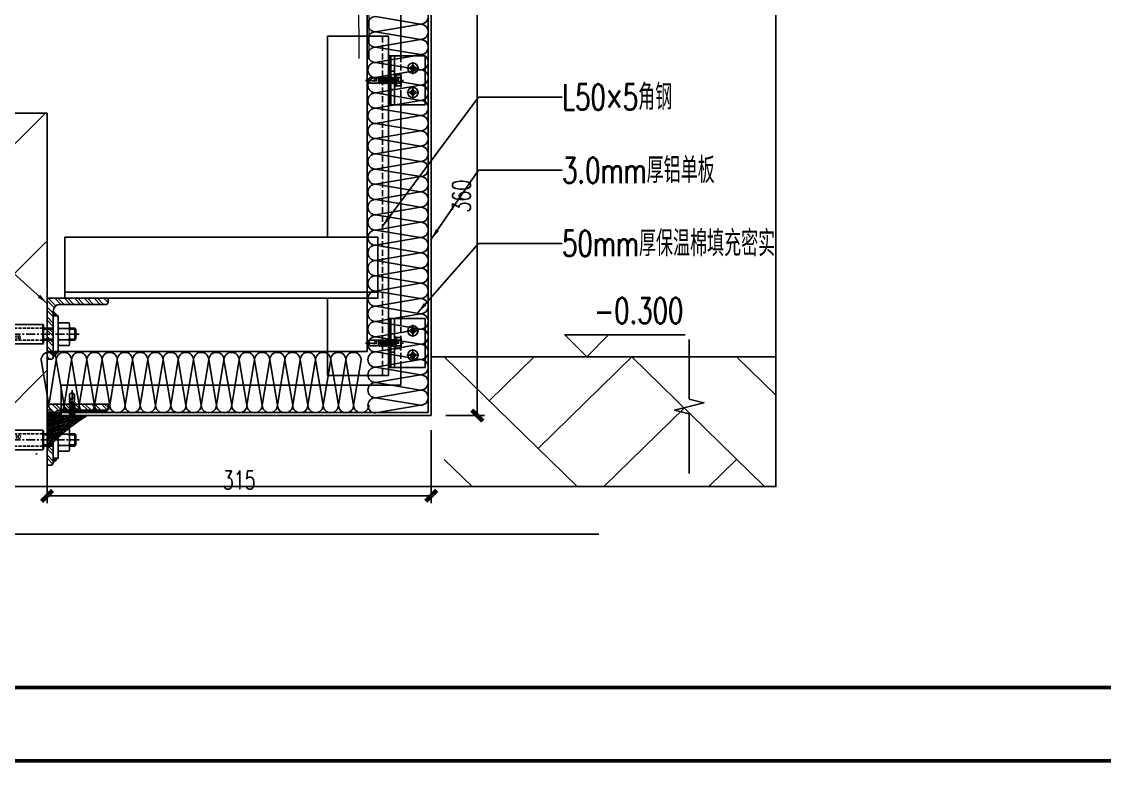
# Model space of a CAD drawing. Extents: x -160106 to 966792, y -663931 to 1550022.
# Drawn here: x -74839 to -73952, y -113224 to -112596 of the extents above; entities that cross this region are included whole.
import ezdxf
from ezdxf.enums import TextEntityAlignment as Align
from ezdxf.xclip import XClip

# ---------------------------------------------------------------- set-up
doc = ezdxf.new("R2010")
doc.units = 0
for name, pattern in [('CENTER', [2, 1.25, -0.25, 0.25, -0.25]), ('DASH', [0.35, 0.25, -0.1]), ('ZN-CENTER', [2, 1.25, -0.25, 0.25, -0.25]), ('ZN-DASH', [0.35, 0.25, -0.1])]:
    doc.linetypes.add(name, pattern=pattern)
for name, color, linetype in [('!ZN1-填充-8', 8, 'Continuous'), ('!ZN1-文字-7', 7, 'Continuous'), ('!ZN3-铝板幕墙-3', 3, 'Continuous'), ('!ZN4-辅助材料-1', 1, 'Continuous'), ('!ZN4-配件-11', 11, 'Continuous'), ('!ZN5-钢材投影-40', 40, 'Continuous'), ('!ZN5-钢材断面-2', 2, 'Continuous'), ('!ZN5-铝材投影-112', 112, 'Continuous'), ('!ZN6-虚线-8', 8, 'ZN-DASH'), ('!ZN7-符号-173', 173, 'Continuous'), ('0-cxFrame', 155, 'Continuous'), ('11紧固件', 11, 'Continuous'), ('20剖面图$0$A-HATCH-2', 251, 'Continuous'), ('20剖面图$0$AS-COLN', 6, 'Continuous'), ('20剖面图$0$AS-WALL', 40, 'Continuous'), ('20剖面图$0$PUB_HATCH', 8, 'Continuous'), ('3符号', 173, 'Continuous'), ('DIM', 173, 'Continuous'), ('Fill', 8, 'Continuous'), ('TEXT', 7, 'Continuous')]:
    doc.layers.add(name, color=color, linetype=linetype)
doc.layers.add('0-cxText', color=131, linetype='Continuous', lineweight=25)
doc.layers.add('0_INSULATION', color=252, linetype='Continuous', lineweight=9, transparency=0.2)
doc.styles.add('cx_tuming', font='simhei.ttf')
doc.styles.add('cx_tuqian1', font='')
doc.styles.add('DHTEXT-1', font='ROMANS.shx', dxfattribs={"width": 0.7, "bigfont": 'CHINESE.shx'})
doc.styles.add('ZNTextStyle', font='ROMANS.shx', dxfattribs={"width": 0.7, "bigfont": 'CHINESE.shx'})
doc.styles.add('黑体', font='simhei.ttf', dxfattribs={"height": 12})
doc.styles.get('cx_tuqian1').set_extended_font_data('SimSun')
doc.dimstyles.new('ZN6', dxfattribs={"dimscale": 6, "dimtxt": 2.5, "dimasz": 1.5, "dimexe": 1, "dimexo": 2, "dimgap": 0.9, "dimtad": 1, "dimdec": 0, "dimdsep": 46, "dimtxsty": 'DHTEXT-1', "dimblk": 'ARCHTICK', "dimcen": 2.5, "dimclrd": 173, "dimclre": 173, "dimclrt": 7, "dimazin": 2, "dimtfac": 1, "dimtdec": 1, "dimtix": 1, "dimtmove": 2, "dimatfit": 3, "dimfxl": 0, "dimtolj": 1, "dimtzin": 0, "dimarcsym": 0})

# ---------------------------------------------------------------- blocks, each defined once
blk = doc.blocks.new('20剖面图$0$$LinePat$素土夯实')
at = {"color": 0}
for p, q in [((0, -210.0000000002183), (210.0000000002183, 0)), ((120.0000000004366, -300), (420.0000000004366, 0)), ((420.0000000004366, 0), (607.5000000004366, -187.5)), ((495.0000000004366, -300), (795.0000000008258, 0)), ((615.0000000006003, 0), (705.0000000005821, -89.99999999998181)), ((314.9999999997817, -105.0000000001091), (502.4999999997817, -292.5000000001091)), ((210.0000000002183, -209.9999999999454), (300, -300)), ((705.0000000010441, -300), (795.0000000008258, -210.0000000002183))]:
    blk.add_line(p, q, dxfattribs=at)
blk = doc.blocks.new('*U1052')
at = {"color": 0, "linetype": 'CENTER', "ltscale": 3}
blk.add_line((-5.424020796972441, 2.968965134506063e-13), (20.8, 2.966515921798418e-13), dxfattribs=at)
at = {"linetype": 'ByBlock', "ltscale": 10}
for p, q in [((0, 1.789999867445902), (12.37876803610058, 1.790001182417058)), ((0.980701996714231, 2.400000000000388), (1.655298003285623, -2.399999999999794)), ((2.580701996714221, 2.400000180351707), (3.255298003285612, -2.399999819648475)), ((4.180701996714211, 2.400000360703027), (4.855298003285602, -2.399999639297155)), ((5.780701996714201, 2.400000541054347), (6.455298003285593, -2.399999458945835)), ((7.38070199671419, 2.400000721405667), (8.055298003285582, -2.399999278594515)), ((8.980701996714181, 2.400000901756987), (9.655298003285573, -2.399999098243195)), ((10.58070199671417, 2.400001082108306), (11.25529800328556, -2.399998917891875)), ((12.37911330780593, -1.789998812574835), (0, -1.790000231097596))]:
    blk.add_line(p, q, dxfattribs=at)
blk.add_lwpolyline([(-3.299999999999955, 0.4000000000003876), (-3.689993742175107, 0.3999999999999488, -0.1474780726293994), (-2.137196594791703, 4.750000000000297), (0, 4.750000000000293), (0, -4.749999999999703), (-2.137196594791703, -4.749999999999703, -0.1474780726293994), (-3.689993742175107, -0.3999999999993538), (-3.299999999999955, -0.3999999999995669)], format="xyb", close=True, dxfattribs=at)
for points in [[(1.303114339079855, -1.789999999999667), (0.6285183325084631, 1.79000000000026), (0.980701996714231, 2.40000000000016), (1.332885660919771, 1.79000000000026), (2.00748166749139, -1.789999999999667), (1.655298003285623, -2.399999999999794)], [(2.903114339079845, -1.789999819648347), (2.228518332508453, 1.79000018035158), (2.580701996714221, 2.40000018035148), (2.932885660919761, 1.79000018035158), (3.60748166749138, -1.789999819648347), (3.255298003285612, -2.399999819648475)], [(4.503114339079834, -1.789999639297027), (3.828518332508443, 1.7900003607029), (4.180701996714211, 2.4000003607028), (4.532885660919751, 1.7900003607029), (5.20748166749137, -1.789999639297027), (4.855298003285602, -2.399999639297155)], [(6.103114339079825, -1.789999458945708), (5.428518332508434, 1.79000054105422), (5.780701996714201, 2.40000054105412), (6.132885660919742, 1.79000054105422), (6.807481667491361, -1.789999458945708), (6.455298003285593, -2.399999458945835)], [(7.703114339079814, -1.789999278594388), (7.028518332508423, 1.79000072140554), (7.38070199671419, 2.40000072140544), (7.732885660919731, 1.79000072140554), (8.40748166749135, -1.789999278594388), (8.055298003285582, -2.399999278594515)], [(9.303114339079805, -1.789999098243068), (8.628518332508413, 1.790000901756859), (8.980701996714181, 2.400000901756759), (9.332885660919722, 1.790000901756859), (10.00748166749134, -1.789999098243068), (9.655298003285573, -2.399999098243195)], [(10.9031143390798, -1.789998917891748), (10.2285183325084, 1.790001082108179), (10.58070199671417, 2.400001082108079), (10.93288566091971, 1.790001082108179), (11.60748166749133, -1.789998917891748), (11.25529800328556, -2.399998917891875)]]:
    blk.add_lwpolyline(points, close=True, dxfattribs=at)
for points in [[(12.37876803610061, -1.789998373019467, -0.414213562373095), (12.51437409670666, -1.925604433625574), (12.51437409670666, -1.993407463929112), (17.43498771318855, -1.993407463929112), (19, -0.2249860862085828), (19, 0.2249893401696905), (17.43498771318764, 1.993410717890958), (12.51437409670666, 1.993410717891413), (12.51437409670666, 1.925607687586625, -0.3961024401722377), (12.37876803610058, 1.790001182417058)], [(14.28923658521796, -1.993407463929112), (14.15465446581345, -1.026745245996176), (13.70006783590713, -1.308347583106263, -0.5304615897786895), (13.01996537693003, -1.003958735079118), (12.82794170274155, 0.08506163728137572, -0.6513157956771675), (13.39763620375697, 0.4671063739168968), (13.84998178346825, 0.1810643161583467), (14.50829240067856, 0.5673457527031811), (19, -0.2249860862085828, -0.2012259957209903), (17.43498771318764, 1.993410717890958)]]:
    blk.add_lwpolyline(points, format="xyb", dxfattribs=at)
at = {"layer": 'Defpoints', "color": 0, "ltscale": 10, "style": 'DHTEXT-1', "width": 0.7}
blk.add_text('4.8', height=1, rotation=90, dxfattribs=at).set_placement((-0.4943080637851551, -1.360906739295844), align=Align.CENTER)
blk = doc.blocks.new('*U3475')
h = blk.add_hatch(color=0)
edge = h.paths.add_edge_path()
edge.add_line((-15.00000000000364, 2.999999999993179), (-15.00000000000364, 1.591615728102624e-12))
edge.add_line((-15.00000000000364, 1.591615728102624e-12), (-18.00000000000387, 2.728484105318785e-12))
edge.add_arc((-14.58609127035152, -0.4139087296600792), 3.438908729653297, 96.91290776061862, 173.0870922391965, ccw=False)
h = blk.add_hatch(color=0)
edge = h.paths.add_edge_path()
edge.add_line((14.99999999999636, 2.999999999993179), (14.99999999999636, 1.591615728102624e-12))
edge.add_line((14.99999999999636, 1.591615728102624e-12), (17.99999999999659, 2.728484105318785e-12))
edge.add_arc((14.58609127034424, -0.4139087296600792), 3.438908729653297, 6.912907760803543, 83.08709223938138)
at = {"linetype": 'ByBlock', "ltscale": 20}
for p, q in [((-4.166666666667254, 18.4999999997375), (-5.000000000003013, 17.66666666640901)), ((-4.166666666667254, 18.4999999997375), (4.166666666664874, 18.4999999997375)), ((4.166666666664874, 18.4999999997375), (4.999999999996994, 17.66666666640901)), ((-9.23760430703146, 4.499999999996248), (-9.23760430703146, 12.99999999999625)), ((-6.92820323027513, 13.49999999999625), (6.928203230277404, 13.49999999999625)), ((-5.000000000003013, 17.66666666640901), (4.999999999996994, 17.66666666640901)), ((-5.000000000003013, 13.49999999992667), (-5.000000000003013, 17.66666666640901)), ((-4.618802153515162, 4.499999999996248), (-4.618802153515162, 12.99999999999625)), ((-4.145833333406472, 13.49999999992667), (-4.145833333406472, 17.66666666640901)), ((4.145833333414203, 13.4999999999194), (4.145833333414203, 17.66666666640901)), ((4.618802153517436, 4.499999999996248), (4.618802153517436, 12.99999999999625)), ((4.999999999996994, 13.4999999999194), (4.999999999996994, 17.66666666640901)), ((9.237604307033735, 4.499999999996248), (9.237604307033735, 12.99999999999625)), ((-6.92820323027513, 3.999999999996248), (6.928203230277404, 3.999999999996248)), ((-5.000000000003013, -7.999999999820957), (-5.000000000003013, 1.820126271923073e-10)), ((-4.145833333406472, -7.999999999820957), (-4.145833333406472, 1.820126271923073e-10)), ((4.145833333414203, -7.999999999820957), (4.145833333414203, 1.820126271923073e-10)), ((4.999999999996994, -7.999999999820957), (4.999999999996994, 1.820126271923073e-10)), ((-7.999999999999375, -8.44444444444514), (-7.55555555555776, -7.999999999999886)), ((-7.55555555555776, -7.999999999999886), (7.555555555555372, -7.999999999999886)), ((8.000000000000625, -8.444444444452415), (7.555555555555372, -7.999999999999886))]:
    blk.add_line(p, q, dxfattribs=at)
at = {"color": 0, "linetype": 'CENTER', "ltscale": 6}
blk.add_line((-5.076897547976395e-12, -106.2153711569533), (2.046363078989089e-12, 22.5315035618338), dxfattribs=at)
at = {"linetype": 'DASH', "ltscale": 10}
for p, q in [((-5.000000000003087, -87.9999999999999), (-5.000000000003013, -7.999999999999886)), ((4.999999999996913, -87.9999999999999), (4.999999999996994, -7.999999999999886))]:
    blk.add_line(p, q, dxfattribs=at)
at = {"ltscale": 10}
for p, q in [((-8.000000000006732, -77.94758677210257), (-0.8888888888934723, -77.94758677210258)), ((-5.963513038755213, -84.4999999999999), (-8.000000000006725, -77.94758677210258)), ((-7.000000000006725, -77.94758677210258), (-7.000000000006725, -75.94758677210258)), ((-0.8888888888934723, -87.9999999999999), (-0.8888888888934723, -75.94758677210258)), ((0.8888888888839013, -87.9999999999999), (0.8888888888839013, -75.94758677210258)), ((0.8888888888839084, -77.94758677210258), (8.00000000000055, -77.94758677210258)), ((5.963513038749038, -84.4999999999999), (8.00000000000055, -77.94758677210258)), ((7.000000000000551, -77.94758677210258), (7.000000000000551, -75.94758677210258)), ((-5.963513038755213, -84.4999999999999), (-0.8888888888934794, -84.4999999999999)), ((-5.963513038755213, -87.9999999999999), (-0.8888888888934794, -87.99999999999989)), ((0.8888888888839013, -84.4999999999999), (5.963513038749038, -84.4999999999999)), ((0.8888888888839013, -87.99999999999989), (5.963513038749038, -87.9999999999999))]:
    blk.add_line(p, q, dxfattribs=at)
at = {"color": 0}
for points in [[(-15.00000000000273, 2.999999999993292), (-15.00000000000273, 1.13686837721616e-13), (-18.00000000000273, 2.842170943040401e-12, -0.3451779686434808)], [(14.99999999999727, 2.999999999993292), (14.99999999999727, 1.13686837721616e-13), (17.99999999999727, 2.842170943040401e-12, 0.3451779686434808)]]:
    blk.add_lwpolyline(points, format="xyb", close=True, dxfattribs=at)
at = {"linetype": 'ByBlock', "ltscale": 20}
blk.add_lwpolyline([(14.99999999999727, 1.13686837721616e-13), (14.99999999999727, 4.000000000000114), (-14.99999999999545, 4.000000000000114), (-14.99999999999545, 1.13686837721616e-13)], close=True, dxfattribs=at)
at = {"ltscale": 10}
blk.add_lwpolyline([(-8.00000000000665, -8.444444444452415), (8.000000000000625, -8.444444444452415), (8.00000000000055, -75.94758677210258), (-8.000000000006725, -75.94758677210258)], close=True, dxfattribs=at)
for points in [[(-5.963513038755213, -84.4999999999999), (-8.000000000006725, -86.2499999999999), (-5.963513038755213, -87.9999999999999)], [(5.963513038749038, -84.4999999999999), (8.00000000000055, -86.2499999999999), (5.963513038749038, -87.9999999999999)]]:
    blk.add_lwpolyline(points, dxfattribs=at)
at = {"linetype": 'ByBlock', "ltscale": 20}
for points in [[(4.999999999996913, -87.9999999999999), (7.999999999982361, -98.98046481074721), (7.999999999985999, -101.2460711060066), (-7.999999999992173, -101.2460711060066), (-7.999999999992173, -98.98046481074721), (-5.000000000003087, -87.9999999999999)], [(7.999999999982361, -98.98046481076176), (-7.999999999992173, -98.98046481076176)]]:
    blk.add_lwpolyline(points, dxfattribs=at)
for centre, radius, start, end in [((-6.92820323027513, 7.916666666664128), 5.583333333333478, 65.56730232063656, 114.4326976793634), ((1.13686837721616e-12, -8.083333333337691), 21.58333333333508, 77.64321860954969, 102.3567813904503), ((6.928203230277404, 7.916666666664128), 5.583333333333478, 65.56730232063656, 114.4326976793634), ((-6.92820323027513, 9.583333333330188), 5.583333333333478, 245.5673023206366, 294.4326976793634), ((1.13686837721616e-12, 25.58333333333201), 21.58333333333508, 257.6432186095497, 282.3567813904503), ((6.928203230277404, 9.583333333330188), 5.583333333333478, 245.5673023206366, 294.4326976793634)]:
    blk.add_arc(centre, radius, start, end, dxfattribs=at)
at = {"layer": 'Defpoints', "color": 0, "ltscale": 10, "style": 'DHTEXT-1', "width": 0.7}
blk.add_text('M10', height=3, rotation=90, dxfattribs=at).set_placement((4.219895687111702, -30.11356242580848), align=Align.CENTER)
blk = doc.blocks.new('ZT_角钢(填充)_50X50X5')
at = {"layer": '!ZN1-填充-8'}
h = blk.add_hatch(dxfattribs=at)
h.set_pattern_fill('ANSI32', color=256, scale=0.6, style=0)
h.set_pattern_definition([(45, (-11702.14548385996, -65281.3865768466), (-4.041115254481119, 4.041115254481119), []), (45, (-11699.45140585996, -65281.3865768466), (-4.041115254481119, 4.041115254481119), [])])
h.paths.add_polyline_path([(50, 3.333333333328937, 0.4142135623730951), (48.33333333333394, 5.000000000000455), (10.5, 5, -0.4142135623730951), (5, 10.5), (5, 48.33333333332848, 0.4142135623730951), (3.33333333333394, 50), (0, 50), (0, 0), (50.00000000000182, -6.821210263296962e-12)])
at = {"layer": '!ZN5-钢材断面-2'}
blk.add_lwpolyline([(0, 0), (0, 50), (3.33333333333394, 50, -0.4142135623730951), (5, 48.33333333332848), (5, 10.5, 0.4142135623730951), (10.5, 5), (48.33333333333394, 5.000000000000455, -0.4142135623730951), (50, 3.333333333328937), (50, 4.547473508864641e-13), (0, 0)], format="xyb", dxfattribs=at)
blk = doc.blocks.new('*U2368')
at = {"layer": '!ZN5-钢材断面-2', "extrusion": (0, 0, -1), "zscale": -1, "rotation": 90}
blk.add_blockref('ZT_角钢(填充)_50X50X5', (0, 0), dxfattribs=at)
blk = doc.blocks.new('20210422110448')
at = {"layer": '!ZN1-填充-8'}
h = blk.add_hatch(dxfattribs=at)
h.set_pattern_fill('ANSI35', color=256, scale=10, angle=-60.00000000000001, style=0)
h.set_pattern_definition([(344.9999999999999, (-31053.69339226773, 55056.74170589724), (0.6470476127563027, 2.414814565722671), []), (344.9999999999999, (-31052.80950879275, 55055.21077481061), (0.6470476127563027, 2.414814565722671), [3.125, -0.6249999999999999, 0, -0.6249999999999999])])
edge = h.paths.add_edge_path()
edge.add_arc((104.0851680317573, 123.9419451028516), 138.7019997034219, -138.627031067141, -120.9228051827024)
edge.add_line((32.80860395004856, 4.954987269506091), (11.34203453692317, 4.954992745362685))
edge.add_line((11.34203453692317, 4.954992745362688), (11.34203453692317, 2.454987269476987))
edge.add_line((11.34203453692317, 2.454987269476987), (-4.256184911355376e-05, 2.454987270699347))
edge.add_line((-4.256184911355376e-05, 2.454987270699348), (4.256183455942865e-05, 20.5000998468895))
edge.add_line((4.256183456163853e-05, 20.5000998468895), (0, 20.50009984543431))
edge.add_line((0, 20.50009984543431), (-1.440878070301501e-15, 32.26576216786634))
at = {"layer": 'Fill', "ltscale": 30}
h = blk.add_hatch(dxfattribs=at)
h.set_pattern_fill('ANSI38', color=256, scale=0.4, angle=-180, style=0)
h.set_pattern_definition([(225, (48.33333333331393, 2.454987269622507), (0.4490128060534578, -0.4490128060534577), []), (314.9999999999999, (48.33333333331393, 2.454987269622507), (1.347038418160373, -0.4490128060534576), [1.5875, -0.9525000000000001])])
h.paths.add_polyline_path([(48.33333333331393, 0.4549872696225066), (48.33333333331393, 2.454987269622507), (11.34203453690861, 2.454987269622507), (11.34203453690861, 0.4549872696225066)])
at = {"layer": '!ZN4-辅助材料-1'}
blk.add_line((11.34203453690861, 2.454987269622507), (-1.455191522836685e-11, 2.454987269622507), dxfattribs=at)
blk.add_arc((104.0833214066806, 123.9393433194491), 138.698818787829, 221.3726940590178, 239.0772969074575, dxfattribs=at)
at = {"layer": '11紧固件', "ltscale": 30}
blk.add_lwpolyline([(48.33333333331393, 0.4549872696225066), (48.33333333331393, 2.454987269622507), (11.34203453690861, 2.454987269622507), (11.34203453690861, 0.4549872696225066), (48.33333333331393, 0.4549872696225066)], dxfattribs=at)
at = {"layer": '!ZN4-配件-11', "xscale": -1, "rotation": 270}
blk.add_blockref('*U2368', (-1.455191522836685e-11, -4.545012730377493), dxfattribs=at)
at = {"layer": '!ZN4-配件-11', "color": 1, "rotation": 270}
for name, p in [('*U3475', (4.999999999985448, 24.87165393627947)), ('*U1052', (20.48795561530278, 4.954987269622507))]:
    blk.add_blockref(name, p, dxfattribs=at)
blk = doc.blocks.new('*U1046')
h = blk.add_hatch(color=0)
edge = h.paths.add_edge_path()
edge.add_line((-15.00000000000364, 2.999999999993179), (-15.00000000000364, 1.591615728102624e-12))
edge.add_line((-15.00000000000364, 1.591615728102624e-12), (-18.00000000000387, 2.728484105318785e-12))
edge.add_arc((-14.58609127035152, -0.4139087296600792), 3.438908729653297, 96.91290776061862, 173.0870922391965, ccw=False)
h = blk.add_hatch(color=0)
edge = h.paths.add_edge_path()
edge.add_line((14.99999999999636, 2.999999999993179), (14.99999999999636, 1.591615728102624e-12))
edge.add_line((14.99999999999636, 1.591615728102624e-12), (17.99999999999659, 2.728484105318785e-12))
edge.add_arc((14.58609127034424, -0.4139087296600792), 3.438908729653297, 6.912907760803543, 83.08709223938138)
at = {"linetype": 'ByBlock', "ltscale": 20}
for p, q in [((-4.166666666667254, 18.4999999997375), (-5.000000000003013, 17.66666666640901)), ((-4.166666666667254, 18.4999999997375), (4.166666666664874, 18.4999999997375)), ((4.166666666664874, 18.4999999997375), (4.999999999996994, 17.66666666640901)), ((-9.23760430703146, 4.499999999996248), (-9.23760430703146, 12.99999999999625)), ((-6.92820323027513, 13.49999999999625), (6.928203230277404, 13.49999999999625)), ((-5.000000000003013, 17.66666666640901), (4.999999999996994, 17.66666666640901)), ((-5.000000000003013, 13.49999999992667), (-5.000000000003013, 17.66666666640901)), ((-4.618802153515162, 4.499999999996248), (-4.618802153515162, 12.99999999999625)), ((-4.145833333406472, 13.49999999992667), (-4.145833333406472, 17.66666666640901)), ((4.145833333414203, 13.4999999999194), (4.145833333414203, 17.66666666640901)), ((4.618802153517436, 4.499999999996248), (4.618802153517436, 12.99999999999625)), ((4.999999999996994, 13.4999999999194), (4.999999999996994, 17.66666666640901)), ((9.237604307033735, 4.499999999996248), (9.237604307033735, 12.99999999999625)), ((-6.92820323027513, 3.999999999996248), (6.928203230277404, 3.999999999996248)), ((-5.000000000003013, -7.999999999820957), (-5.000000000003013, 1.820126271923073e-10)), ((-4.145833333406472, -7.999999999820957), (-4.145833333406472, 1.820126271923073e-10)), ((4.145833333414203, -7.999999999820957), (4.145833333414203, 1.820126271923073e-10)), ((4.999999999996994, -7.999999999820957), (4.999999999996994, 1.820126271923073e-10)), ((-7.999999999999375, -8.44444444444514), (-7.55555555555776, -7.999999999999886)), ((-7.55555555555776, -7.999999999999886), (7.555555555555372, -7.999999999999886)), ((8.000000000000625, -8.444444444452415), (7.555555555555372, -7.999999999999886))]:
    blk.add_line(p, q, dxfattribs=at)
at = {"color": 0, "linetype": 'CENTER', "ltscale": 6}
blk.add_line((-5.076897547976395e-12, -106.2153711569533), (2.046363078989089e-12, 22.5315035618338), dxfattribs=at)
at = {"linetype": 'DASH', "ltscale": 10}
for p, q in [((-5.000000000003087, -87.9999999999999), (-5.000000000003013, -7.999999999999886)), ((4.999999999996913, -87.9999999999999), (4.999999999996994, -7.999999999999886))]:
    blk.add_line(p, q, dxfattribs=at)
at = {"ltscale": 10}
for p, q in [((-8.000000000006732, -77.94758677210257), (-0.8888888888934723, -77.94758677210258)), ((-5.963513038755213, -84.4999999999999), (-8.000000000006725, -77.94758677210258)), ((-7.000000000006725, -77.94758677210258), (-7.000000000006725, -75.94758677210258)), ((-0.8888888888934723, -87.9999999999999), (-0.8888888888934723, -75.94758677210258)), ((0.8888888888839013, -87.9999999999999), (0.8888888888839013, -75.94758677210258)), ((0.8888888888839084, -77.94758677210258), (8.00000000000055, -77.94758677210258)), ((5.963513038749038, -84.4999999999999), (8.00000000000055, -77.94758677210258)), ((7.000000000000551, -77.94758677210258), (7.000000000000551, -75.94758677210258)), ((-5.963513038755213, -84.4999999999999), (-0.8888888888934794, -84.4999999999999)), ((-5.963513038755213, -87.9999999999999), (-0.8888888888934794, -87.99999999999989)), ((0.8888888888839013, -84.4999999999999), (5.963513038749038, -84.4999999999999)), ((0.8888888888839013, -87.99999999999989), (5.963513038749038, -87.9999999999999))]:
    blk.add_line(p, q, dxfattribs=at)
at = {"color": 0}
for points in [[(-15.00000000000273, 2.999999999993292), (-15.00000000000273, 1.13686837721616e-13), (-18.00000000000273, 2.842170943040401e-12, -0.3451779686434808)], [(14.99999999999727, 2.999999999993292), (14.99999999999727, 1.13686837721616e-13), (17.99999999999727, 2.842170943040401e-12, 0.3451779686434808)]]:
    blk.add_lwpolyline(points, format="xyb", close=True, dxfattribs=at)
at = {"linetype": 'ByBlock', "ltscale": 20}
blk.add_lwpolyline([(14.99999999999727, 1.13686837721616e-13), (14.99999999999727, 4.000000000000114), (-14.99999999999545, 4.000000000000114), (-14.99999999999545, 1.13686837721616e-13)], close=True, dxfattribs=at)
at = {"ltscale": 10}
blk.add_lwpolyline([(-8.00000000000665, -8.444444444452415), (8.000000000000625, -8.444444444452415), (8.00000000000055, -75.94758677210258), (-8.000000000006725, -75.94758677210258)], close=True, dxfattribs=at)
for points in [[(-5.963513038755213, -84.4999999999999), (-8.000000000006725, -86.2499999999999), (-5.963513038755213, -87.9999999999999)], [(5.963513038749038, -84.4999999999999), (8.00000000000055, -86.2499999999999), (5.963513038749038, -87.9999999999999)]]:
    blk.add_lwpolyline(points, dxfattribs=at)
at = {"linetype": 'ByBlock', "ltscale": 20}
for points in [[(4.999999999996913, -87.9999999999999), (7.999999999982361, -98.98046481074721), (7.999999999985999, -101.2460711060066), (-7.999999999992173, -101.2460711060066), (-7.999999999992173, -98.98046481074721), (-5.000000000003087, -87.9999999999999)], [(7.999999999982361, -98.98046481076176), (-7.999999999992173, -98.98046481076176)]]:
    blk.add_lwpolyline(points, dxfattribs=at)
for centre, radius, start, end in [((-6.92820323027513, 7.916666666664128), 5.583333333333478, 65.56730232063656, 114.4326976793634), ((1.13686837721616e-12, -8.083333333337691), 21.58333333333508, 77.64321860954969, 102.3567813904503), ((6.928203230277404, 7.916666666664128), 5.583333333333478, 65.56730232063656, 114.4326976793634), ((-6.92820323027513, 9.583333333330188), 5.583333333333478, 245.5673023206366, 294.4326976793634), ((1.13686837721616e-12, 25.58333333333201), 21.58333333333508, 257.6432186095497, 282.3567813904503), ((6.928203230277404, 9.583333333330188), 5.583333333333478, 245.5673023206366, 294.4326976793634)]:
    blk.add_arc(centre, radius, start, end, dxfattribs=at)
at = {"layer": 'Defpoints', "color": 0, "ltscale": 10, "style": 'DHTEXT-1', "width": 0.7}
blk.add_text('M10', height=3, rotation=90, dxfattribs=at).set_placement((4.219895687111702, -30.11356242580848), align=Align.CENTER)
blk = doc.blocks.new('*U1991')
at = {"color": 0, "linetype": 'ZN-CENTER', "ltscale": 3}
blk.add_line((23.99999999999994, 2.188255855140087e-07), (-7.276562432845615, -1.533137051807418e-07), dxfattribs=at)
at = {"ltscale": 10}
for p, q in [((-5.449999999999818, -3.464101413275086), (-5.449999999999818, 3.464101817001181)), ((-1.015572715537019, 4.618802355381165), (-4.949999999997999, 4.618802355381165)), ((-1.015583010001137, 2.309401278621424), (-4.949999999997999, 2.309401278624835)), ((-0.5504878062047283, -5.115541284646254), (-0.5504878062065472, 5.115530008962667)), ((-0.1698801084603474, 5.480866579516958), (1.167940990853822e-05, 4.83959058622783)), ((0, -4.839613541317005), (0, 4.8396139450431)), ((0, 2.084999581674395), (14.28830168384373, 2.085001969002848)), ((1.419619596213958, 2.729999885991237), (2.200602679755074, -2.730000114008757)), ((3.219619596213958, 2.729999881768008), (4.000602679755074, -2.730000118231986)), ((5.019619596213958, 2.729999877544779), (5.800602679755074, -2.730000122455214)), ((6.819619596213958, 2.729999873321551), (7.600602679755074, -2.730000126678443)), ((8.619619596213958, 2.729999869098322), (9.400602679755075, -2.730000130901672)), ((10.41961959621396, 2.729999864875094), (11.20060267975507, -2.7300001351249)), ((12.21961959621396, 2.729999860651865), (13.00060267975507, -2.730000139348129)), ((-1.015583010002956, -2.30940087489533), (-4.94999999999618, -2.30940087489874)), ((-1.015583010001137, -4.618801951655071), (-4.949999999999818, -4.618801951654161)), ((-0.1698801084603474, -5.480877855198726), (1.167940990853822e-05, -4.839601861909371)), ((14.28834179297628, -2.085001744372565), (0, -2.084999717997933))]:
    blk.add_line(p, q, dxfattribs=at)
for points in [[(1.828211756127738, -2.085000114008789), (1.047228672586622, 2.084999885991241), (1.419619596213901, 2.729999885991095), (1.792010519841123, 2.084999885991241), (2.57299360338241, -2.085000114008761), (2.200602679755074, -2.730000114008771)], [(3.628211756127738, -2.085000118232018), (2.847228672586622, 2.084999881768012), (3.219619596213901, 2.729999881767866), (3.592010519841123, 2.084999881768012), (4.37299360338241, -2.085000118231989), (4.000602679755074, -2.730000118232)], [(5.428211756127738, -2.085000122455247), (4.647228672586622, 2.084999877544783), (5.019619596213901, 2.729999877544637), (5.392010519841123, 2.084999877544783), (6.17299360338241, -2.085000122455218), (5.800602679755074, -2.730000122455229)], [(7.228211756127738, -2.085000126678475), (6.447228672586622, 2.084999873321555), (6.819619596213901, 2.729999873321409), (7.192010519841123, 2.084999873321555), (7.97299360338241, -2.085000126678447), (7.600602679755074, -2.730000126678457)], [(9.028211756127739, -2.085000130901704), (8.247228672586623, 2.084999869098326), (8.619619596213902, 2.72999986909818), (8.992010519841124, 2.084999869098326), (9.77299360338241, -2.085000130901676), (9.400602679755075, -2.730000130901686)], [(10.82821175612774, -2.085000135124933), (10.04722867258662, 2.084999864875098), (10.4196195962139, 2.729999864874951), (10.79201051984112, 2.084999864875098), (11.57299360338241, -2.085000135124904), (11.20060267975507, -2.730000135124914)], [(12.62821175612774, -2.085000139348161), (11.84722867258662, 2.084999860651869), (12.2196195962139, 2.729999860651723), (12.59201051984112, 2.084999860651869), (13.37299360338241, -2.085000139348133), (13.00060267975507, -2.730000139348143)]]:
    blk.add_lwpolyline(points, close=True, dxfattribs=at)
for points in [[(14.28755614132959, -2.084999790480305, -0.414213562373095), (14.44551068678416, -2.242954335934877), (14.44551068678416, -2.321931608662732), (20.17706341883141, -2.321931608662732), (21.99999672497771, -0.2620664843346907), (21.99999672497771, 0.2620669033741529), (20.1770634188305, 2.321932027703048), (14.44551068678416, 2.321932027703616), (14.44551068678416, 2.242954754974284, -0.414213562373095), (14.28755614132959, 2.085000209519654)], [(16.51287844574838, -2.321931608662732), (16.35611659158181, -1.195959136936376), (15.82661205339483, -1.523970797760166, -0.5304615897786895), (15.03442566961419, -1.169417307181045), (14.81075563571315, 0.0990784896746442, -0.6513157956771675), (15.47433833661651, 0.5440859063701903), (16.0012324895205, 0.2109028390927443), (16.76803563861736, 0.6608451827776259), (21.99999672497771, -0.2620664843346907, -0.2012259957209903), (20.1770634188305, 2.321932027703048)]]:
    blk.add_lwpolyline(points, format="xyb", dxfattribs=at)
for centre, radius, start, end in [((-3.866666666665878, 3.464101817001181), 1.583333333333237, 133.1735511071865, 226.8264488928781), ((0.1333333333341216, 2.018612281773358e-07), 5.583333333333248, 155.5673023206315, 204.4326976793683), ((0.06775032333098352, 3.464101817001181), 1.583333333333237, 133.1735511071865, 226.8264488928781), ((4.067750323330984, 2.018612281773358e-07), 5.583333333333248, 155.5673023206315, 204.4326976793683), ((7.477939400387186, -2.867559875829768), 11.3218976996017, 132.4921501626091, 138.6063620026382), ((-3.866666666665878, -3.464101413275086), 1.583333333333237, 133.1735511071865, 226.8264488927399), ((0.06775032333098352, -3.464101413275086), 1.583333333333237, 133.1735511071865, 226.8264488927399), ((7.477939400387186, 2.867548600148227), 11.3218976996017, 221.3935592101043, 227.5078498373909)]:
    blk.add_arc(centre, radius, start, end, dxfattribs=at)
at = {"layer": 'Defpoints', "color": 0, "ltscale": 10, "style": 'DHTEXT-1', "width": 0.7}
blk.add_text('5.5', height=1, rotation=90, dxfattribs=at).set_placement((-2.461643067588102, -0.9299515093815011), align=Align.CENTER)
blk = doc.blocks.new('*U2070')
at = {"color": 0, "linetype": 'CENTER', "ltscale": 3}
for p, q in [((4.884922855083761, 5.329070518200751e-14), (-4.884922855083761, 5.329070518200751e-14)), ((0, 4.884922855083778), (0, -4.884922855083708))]:
    blk.add_line(p, q, dxfattribs=at)
at = {"linetype": 'ByBlock', "ltscale": 10}
for radius in [4.199999809265137, 2, 1.225000023841858]:
    blk.add_circle((0, 5.329070518200751e-14), radius, dxfattribs=at)
blk = doc.blocks.new('*U2156')
at = {"ltscale": 0.125}
blk.add_wipeout([(-20, -30.000000000020236), (20, -30.000000000020236), (19.999999999999996, -5), (-20.000000000000004, -4.999999999971351)], dxfattribs=at).dxf.layer = '!ZN6-虚线-8'
at = {"layer": '!ZN6-虚线-8', "color": 8, "linetype": 'ZN-DASH', "ltscale": 20}
blk.add_line((-20, -10.00004941924908), (20, -10.00004941924908), dxfattribs=at)
at = {"layer": '!ZN4-配件-11', "color": 1, "xscale": -1, "rotation": 270}
for p in [(-9.999999999999979, -20.00000000002228), (9.999999999976126, -20.00000000001597)]:
    blk.add_blockref('*U2070', p, dxfattribs=at)
at = {"ltscale": 0.25}
blk.add_wipeout([(20, 7.105427357601002e-15), (20, -2.000000000001357), (-20, -2.000000000001357), (-20, 7.105427357601002e-15)], dxfattribs=at).dxf.layer = '!ZN4-辅助材料-1'
at = {"layer": '!ZN1-填充-8'}
h = blk.add_hatch(dxfattribs=at)
h.set_pattern_fill('NET3', color=256, scale=0.75, angle=180, style=0)
h.set_pattern_definition([(180, (-1731.7059275028, 294.7401969027198), (-2.916190190469635e-16, -2.38125), []), (240, (-1731.7059275028, 294.7401969027198), (2.062222992761694, -1.190625), []), (299.9999999999999, (-1731.7059275028, 294.7401969027198), (2.062222992761694, 1.190624999999999), [])])
h.paths.add_polyline_path([(20, 0), (-20, 0), (-20, -2), (20, -2)])
at = {"layer": '!ZN4-辅助材料-1'}
blk.add_lwpolyline([(20, 0), (-20, 0), (-20, -2), (20, -2)], close=True, dxfattribs=at)
at = {"layer": '!ZN5-铝材投影-112', "ltscale": 0.25}
blk.add_line((-20, -5), (20, -5), dxfattribs=at)
at = {"layer": '!ZN5-铝材投影-112'}
blk.add_lwpolyline([(20, -2), (-20, -2), (-20, -30.00000000002228), (20, -30.00000000002228)], close=True, dxfattribs=at)
at = {"layer": '!ZN6-虚线-8', "linetype": 'ZN-DASH', "ltscale": 10}
for p, q in [((-7.5, -5), (-7.500000000007276, -2.000000000001364)), ((7.5, -5.000000000029274), (7.500000000017053, -2.000000000030639))]:
    blk.add_line(p, q, dxfattribs=at)
at = {"layer": '!ZN4-配件-11', "color": 1, "xscale": -1, "rotation": 270}
blk.add_blockref('*U1991', (0, -4.999999999985675), dxfattribs=at)
blk = doc.blocks.new('20250829153746')
at = {"layer": '20剖面图$0$PUB_HATCH'}
h = blk.add_hatch(dxfattribs=at)
h.set_pattern_fill('钢筋混凝土', color=256, scale=30, style=0)
h.set_pattern_definition([(45, (1566088.060215008, -568157.452026597), (-53.03300858899107, 53.03300858899107), []), (49.99999999999999, (1566088.060215008, -568157.452026597), (215.178054780226, -18.82564049477853), [22.5, -247.5]), (355, (1566088.060215008, -568157.452026597), (-41.6254000839, 225.6576401100035), [18, -198]), (100.4514, (1566105.991719008, -568159.020828597), (173.5528145142065, 206.8318626182861), [19.122057, -210.3426336]), (46.18420000000001, (1566088.060215008, -568097.452026597), (320.1723145876933, -49.65570429870542), [33.75, -371.25]), (96.6356, (1566114.741238508, -568101.590018697), (280.398811664611, 292.2353612701325), [28.6830864, -315.5139]), (351.1842, (1566088.060215008, -568097.452026597), (280.3985835400882, 292.2355802775974), [27, -297]), (21, (1566118.060215008, -568112.452026597), (179.0721156355385, -120.7856671996016), [22.5, -247.5]), (326.0000000000001, (1566118.060215008, -568112.452026597), (72.99459957647451, 217.5450135140559), [18, -198]), (71.4514, (1566132.982884909, -568122.517508397), (252.066788574447, 96.75914901298572), [19.122057, -210.3426336]), (37.50000000000001, (1566088.060215008, -568157.452026597), (3.647956595187201, 99.86815614939344), [0, -195.6, 0, -201, 0, -198.75]), (7.499999999999999, (1566088.060215008, -568157.452026597), (78.92086123264458, 118.3235135647081), [0, -114.6, 0, -191.1, 0, -75.75]), (327.5, (1566021.160215009, -568157.452026597), (160.1467308517227, -6.766461520313927), [0, -75, 0, -234, 0, -310.5]), (317.5, (1565991.160215009, -568157.452026597), (174.9558508027159, 30.03149469969532), [0, -97.5, 0, -155.4, 0, -220.5])])
h.paths.add_polyline_path([(0, -1422.171110968222), (0, 0), (300, 0), (300, -1422.171110968222)])
at = {"layer": '!ZN3-铝板幕墙-3', "ltscale": 50}
blk.add_line((311.4894179693656, -248.169999981008), (311.4894179693656, -223.169999981008), dxfattribs=at)
at = {"layer": '!ZN3-铝板幕墙-3', "ltscale": 20}
for points in [[(560.5000000414148, 109.3304205910827), (612.5000000414439, 109.3304205910827), (612.5000000414439, -245.670000000202)], [(563.0000000414148, 111.8304205910827), (615.0000000414439, 111.8304205910827), (615.0000000414439, -248.1700000003475)], [(560.5000000414148, 86.83042059108266), (590.0000000414439, 86.83042059108266), (590.0000000414439, -223.1699999988778)], [(590.0000000414439, -223.1699999988778), (311.4894179693656, -223.1699999803386)], [(612.5000000414439, -245.670000000202), (311.4894179693656, -245.6699999803532)], [(615.0000000414439, -248.1700000003475), (311.4894179693656, -248.1699999803532)]]:
    blk.add_lwpolyline(points, dxfattribs=at)
at = {"layer": '!ZN5-钢材投影-40'}
blk.add_line((314.6219867104664, -146.9303184592573), (571.2340309512801, -146.9303184592573), dxfattribs=at)
blk.add_lwpolyline([(530.0000000414439, -151.9303184592573), (530.0000000414439, -215.1333428740909), (580.0000000414439, -215.1333428740909), (580.0000000414439, 63.01317864996963), (530.0000000414439, 63.01317864996963), (530.0000000414439, -101.9303184592573)], dxfattribs=at)
blk.add_lwpolyline([(314.6219867104664, -101.9303184592573), (314.6219867104664, -151.9303184592573), (571.2340309512801, -151.9303184592573), (571.2340309512801, -101.9303184592573)], close=True, dxfattribs=at)
at = {"layer": '!ZN6-虚线-8', "color": 8, "linetype": 'ZN-DASH', "ltscale": 20}
blk.add_line((575.0000000414439, -215.1333428740909), (575.0000000414439, 63.01317864995508), dxfattribs=at)
at = {"layer": '20剖面图$0$AS-COLN'}
for p, q in [((300, 0), (0, 0)), ((300, -1422.171110968222), (300, 0))]:
    blk.add_line(p, q, dxfattribs=at)
at = {"layer": '20剖面图$0$AS-WALL'}
blk.add_lwpolyline([(6815.195970844477, -200.0000000725267), (615.0000000414439, -200.0000000725267), (615.0000000414439, -200.0000000725267)], dxfattribs=at)
at = {"layer": '!ZN1-文字-7', "ltscale": 20, "xscale": -1, "rotation": 180}
blk.add_blockref('20210422110448', (300, -243.2150127115165), dxfattribs=at)
at = {"layer": '!ZN4-配件-11', "rotation": 270}
blk.add_blockref('*U2368', (300, -151.9303184592573), dxfattribs=at)
at = {"layer": '!ZN4-配件-11', "color": 1, "rotation": 270}
blk.add_blockref('*U1046', (305, -181.3469851259142), dxfattribs=at)
at = {"layer": '20剖面图$0$A-HATCH-2', "xscale": -0.4097607528828747, "yscale": 0.4, "zscale": 0.4}
blk.add_blockref('20剖面图$0$$LinePat$素土夯实', (951.5195970844943, -200.0000000725267), dxfattribs=at)
at = {"xscale": -1.000000000000009, "rotation": 90}
for p in [(580.0000000414439, 26.79363769231713), (580.0000000414439, -188.6125113043527)]:
    blk.add_blockref('*U2156', p, dxfattribs=at)
at = {"layer": '!ZN3-铝板幕墙-3', "color": 8, "ltscale": 60}
for p, q in [((562.5000000414439, 109.3304205943859), (562.5000000213331, -195.670234768666)), ((562.5000000213331, -195.670234768666), (299.9997793240182, -195.6714673070674))]:
    blk.add_line(p, q, dxfattribs=at)
at = {"layer": '0_INSULATION'}
blk.add_lwpolyline([(564.0000000414439, 44.82879747252446), (564.0000000414439, 684.8287974725245), (464.0000000414439, 684.8287974725245), (464.0000000414439, 268.5566438079841, 0.3233183976765034), (511.0000000414439, 198.5566438079841, -0.2427606451781089), (555.0043384595774, 146.4013564514898), (555.6544272219762, 44.82879747252446)], format="xyb", dxfattribs=at)
at = {"layer": 'Fill'}
for points in [[(606.33503801591, 85.35791426214564, -1), (606.335038015095, 72.85791426214564), (569.3452658718015, 79.02287628855265, 1), (569.3452658709866, 66.52287628855265), (606.335038015095, 72.85791426214564, -1), (606.3350380142801, 60.35791426214564), (569.3452658709866, 66.52287628855265, 1), (569.3452658701572, 54.02287628855265), (606.3350380142801, 60.35791426214564, -1), (606.3350380134652, 47.85791426214564), (569.3452658701572, 54.02287628855265, 1), (569.3452658693423, 41.52287628855265), (606.3350380134652, 47.85791426214564, -1), (606.3350380126358, 35.35791426214564), (569.3452658693423, 41.52287628855265, 1), (569.3452658685273, 29.02287628855265), (606.3350380126358, 35.35791426214564, -1), (606.3350380118209, 22.85791426214564), (569.3452658685273, 29.02287628855265, 1), (569.3452658677124, 16.52287628855265), (606.3350380118209, 22.85791426214564, -1), (606.335038011006, 10.35791426214564), (569.3452658677124, 16.52287628855265, 1), (569.345265866883, 4.022876288552652), (606.335038011006, 10.35791426214564, -1), (606.3350380101765, -2.142085737854359), (569.345265866883, 4.022876288552652, 1), (569.3452658660681, -8.477123711447348), (606.3350380101765, -2.142085737854359, -1), (606.3350380093616, -14.64208573785436), (569.3452658660681, -8.477123711447348, 1), (569.3452658652532, -20.97712371144735), (606.3350380093616, -14.64208573785436, -1), (606.3350380085467, -27.14208573785436), (569.3452658652532, -20.97712371144735, 1), (569.3452658644237, -33.47712371144735), (606.3350380085467, -27.14208573785436, -1), (606.3350380077172, -39.64208573785436), (569.3452658644237, -33.47712371144735, 1), (569.3452658636088, -45.97712371144735), (606.3350380077172, -39.64208573785436, -1), (606.3350380069023, -52.14208573785436), (569.3452658636088, -45.97712371144735, 1), (569.3452658627939, -58.47712371144735), (606.3350380069023, -52.14208573785436, -1), (606.3350380060874, -64.64208573785436), (569.3452658627939, -58.47712371144735, 1), (569.3452658619644, -70.97712371144735), (606.3350380060874, -64.64208573785436, -1), (606.335038005258, -77.14208573785436), (569.3452658619644, -70.97712371144735, 1), (569.3452658611495, -83.47712371144735), (606.335038005258, -77.14208573785436, -1), (606.335038004443, -89.64208573785436), (569.3452658611495, -83.47712371144735, 1), (569.3452658603346, -95.97712371144735), (606.335038004443, -89.64208573785436, -1), (606.3350380036281, -102.1420857378544), (569.3452658603346, -95.97712371144735, 1), (569.3452658595052, -108.4771237114473), (606.3350380036281, -102.1420857378544, -1), (606.3350380028132, -114.6420857378544), (569.3452658595052, -108.4771237114473, 1), (569.3452658586903, -120.9771237114473), (606.3350380028132, -114.6420857378544, -1), (606.3350380019838, -127.1420857378544), (569.3452658586903, -120.9771237114473, 1), (569.3452658578753, -133.4771237114473), (606.3350380019838, -127.1420857378544, -1), (606.3350380011689, -139.6420857378544), (569.3452658578753, -133.4771237114473, 1), (569.3452658570459, -145.9771237114473), (606.3350380011689, -139.6420857378544, -1), (606.335038000354, -152.1420857378544), (569.3452658570459, -145.9771237114473, 1), (569.345265856231, -158.4771237114473), (606.335038000354, -152.1420857378544, -1), (606.3350379995245, -164.6420857378544), (569.345265856231, -158.4771237114473, 1), (569.3452658554161, -170.9771237114473), (606.3350379995245, -164.6420857378544, -1), (606.3350379987096, -177.1420857378544), (569.3452658554161, -170.9771237114473, 1), (569.3452658546012, -183.4771237114473), (606.3350379987096, -177.1420857378544, -1), (606.3350379978947, -189.6420857378544), (569.3452658546012, -183.4771237114473, 1), (569.3452658537717, -195.9771237114473), (606.3350379978947, -189.6420857378544, -1), (606.3350379970652, -202.1420857378544), (569.3452658537717, -195.9771237114473, 1), (569.3452658529568, -208.4771237114473), (606.3350379970652, -202.1420857378544, -1), (606.3350379962503, -214.6420857378544), (569.3452658529568, -208.4771237114473, 1), (569.3452658521419, -220.9771237114473), (606.3350379962503, -214.6420857378544, -1), (606.3350379954354, -227.1420857378544), (569.3452658521419, -220.9771237114473, 1), (569.3452658513124, -233.4771237114473), (606.3350379954354, -227.1420857378544, -1), (606.335037994606, -239.6420857378544), (569.3452658513124, -233.4771237114473, 1), (569.3452658504975, -245.9771237114473), (606.335037994606, -239.6420857378544)], [(563.8976144332555, -239.5050379729801, -1), (551.3976144332555, -239.5050379729801), (557.5625764572032, -202.5152658292791, 1), (545.0625764572032, -202.5152658292791), (551.3976144332555, -239.5050379729801, -1), (538.8976144332555, -239.5050379729801), (545.0625764572032, -202.5152658292791, 1), (532.5625764572032, -202.5152658292791), (538.8976144332555, -239.5050379729801, -1), (526.3976144332555, -239.5050379729801), (532.5625764572032, -202.5152658292791, 1), (520.0625764572032, -202.5152658292791), (526.3976144332555, -239.5050379729801, -1), (513.8976144332555, -239.5050379729801), (520.0625764572032, -202.5152658292791, 1), (507.5625764572032, -202.5152658292791), (513.8976144332555, -239.5050379729801, -1), (501.3976144332555, -239.5050379729801), (507.5625764572032, -202.5152658292791, 1), (495.0625764572032, -202.5152658292791), (501.3976144332555, -239.5050379729801, -1), (488.8976144332555, -239.5050379729801), (495.0625764572032, -202.5152658292791, 1), (482.5625764572032, -202.5152658292791), (488.8976144332555, -239.5050379729801, -1), (476.3976144332555, -239.5050379729801), (482.5625764572032, -202.5152658292791, 1), (470.0625764572032, -202.5152658292791), (476.3976144332555, -239.5050379729801, -1), (463.8976144332555, -239.5050379729801), (470.0625764572032, -202.5152658292791, 1), (457.5625764572032, -202.5152658292791), (463.8976144332555, -239.5050379729801, -1), (451.3976144332555, -239.5050379729801), (457.5625764572032, -202.5152658292791, 1), (445.0625764572032, -202.5152658292791), (451.3976144332555, -239.5050379729801, -1), (438.8976144332555, -239.5050379729801), (445.0625764572032, -202.5152658292791, 1), (432.5625764572032, -202.5152658292791), (438.8976144332555, -239.5050379729801, -1), (426.3976144332555, -239.5050379729801), (432.5625764572032, -202.5152658292791, 1), (420.0625764572032, -202.5152658292791), (426.3976144332555, -239.5050379729801, -1), (413.8976144332555, -239.5050379729801), (420.0625764572032, -202.5152658292791, 1), (407.5625764572032, -202.5152658292791), (413.8976144332555, -239.5050379729801, -1), (401.3976144332555, -239.5050379729801), (407.5625764572032, -202.5152658292791, 1), (395.0625764572032, -202.5152658292791), (401.3976144332555, -239.5050379729801, -1), (388.8976144332555, -239.5050379729801), (395.0625764572032, -202.5152658292791, 1), (382.5625764572032, -202.5152658292791), (388.8976144332555, -239.5050379729801, -1), (376.3976144332555, -239.5050379729801), (382.5625764572032, -202.5152658292791, 1), (370.0625764572032, -202.5152658292791), (376.3976144332555, -239.5050379729801, -1), (363.8976144332555, -239.5050379729801), (370.0625764572032, -202.5152658292791, 1), (357.5625764572032, -202.5152658292791), (363.8976144332555, -239.5050379729801, -1), (351.3976144332555, -239.5050379729801), (357.5625764572032, -202.5152658292791, 1), (345.0625764572032, -202.5152658292791), (351.3976144332555, -239.5050379729801, -1), (338.8976144332555, -239.5050379729801), (345.0625764572032, -202.5152658292791, 1), (332.5625764572032, -202.5152658292791), (338.8976144332555, -239.5050379729801, -1), (326.3976144332555, -239.5050379729801), (332.5625764572032, -202.5152658292791, 1), (320.0625764572032, -202.5152658292791), (326.3976144332555, -239.5050379729801, -1), (313.8976144332555, -239.5050379729801), (320.0625764572032, -202.5152658292791, 1), (307.5625764572032, -202.5152658292791), (313.8976144332555, -239.5050379729801, -1), (301.3976144332555, -239.5050379729801), (307.5625764572032, -202.5152658292791, 1), (295.0625764572032, -202.5152658292791), (301.3976144332555, -239.5050379729801)]]:
    blk.add_lwpolyline(points, format="xyb", dxfattribs=at)
blk = doc.blocks.new('TK22.A2 L(Dragon)')
at = {"layer": '0-cxFrame', "color": 7, "const_width": 0.5}
blk.add_lwpolyline([(0, 0), (-594, 0), (-594, 420), (0, 420)], close=True, dxfattribs=at)
at = {"layer": '0-cxFrame', "const_width": 0.5}
blk.add_lwpolyline([(-80, 10), (-574, 10), (-574, 410), (-80, 410)], close=True, dxfattribs=at)
at = {"style": '黑体', "flags": 4}
blk.add_attdef('图幅', text='', height=3.3, dxfattribs=at).set_placement((-40, 3), align=Align.RIGHT)
at = {"layer": '0-cxText', "flags": 4}
for tag, height, style, p in [('建设单位', 3.5, 'cx_tuming', (-45, 240)), ('项目名称', 3.5, 'cx_tuming', (-45, 210)), ('子项名称', 3.5, 'cx_tuming', (-45, 180)), ('工程编号', 3.3, 'cx_tuqian1', (-35, 165)), ('图名1', 3.5, 'cx_tuming', (-45, 87)), ('图名2', 3.5, 'cx_tuming', (-45, 79)), ('图名3', 3.5, 'cx_tuming', (-45, 71)), ('出图日期', 3.3, 'cx_tuqian1', (-39, 60)), ('专业', 3.3, 'cx_tuqian1', (-55, 52)), ('图号', 3.3, 'cx_tuqian1', (-55, 44)), ('版次', 3.3, 'cx_tuqian1', (-20, 44))]:
    blk.add_attdef(tag, text='', height=height, dxfattribs=dict(at, style=style)).set_placement(p, align=Align.MIDDLE)
at = {"layer": 'Defpoints', "color": 6, "flags": 4}
for tag, height, style, p in [('tufu', 3.3, '黑体', (-12, 12)), ('dwfname', 4, 'cx_tuqian1', (-80, 3))]:
    blk.add_attdef(tag, text='', height=height, dxfattribs=dict(at, style=style)).set_placement(p, align=Align.RIGHT)
blk = doc.blocks.new('_ArchTick')
at = {"color": 0, "linetype": 'ByBlock', "const_width": 0.4}
blk.add_lwpolyline([(-0.5, -0.5), (0.5, 0.5)], dxfattribs=at)
blk = doc.blocks.new('*D2157')
at = {"layer": 'Defpoints', "color": 0, "ltscale": 60, "transparency": 16777216}
for p in [(-74503.61753177851, -112558.7959154258), (-74465.8718153928, -112558.7959154258), (-74503.61753177851, -112918.7963360172)]:
    blk.add_point(p, dxfattribs=at)
at = {"layer": 'DIM', "color": 173, "linetype": 'ByBlock', "lineweight": -2, "ltscale": 60, "transparency": 16777216}
for p, q in [((-74491.61753177851, -112558.7959154258), (-74459.8718153928, -112558.7959154258)), ((-74465.8718153928, -112918.7963360172), (-74465.8718153928, -112558.7959154258)), ((-74491.61753177851, -112918.7963360172), (-74459.8718153928, -112918.7963360172))]:
    blk.add_line(p, q, dxfattribs=at)
at = {"layer": 'DIM', "color": 173, "lineweight": -2, "ltscale": 60, "transparency": 16777216, "xscale": 9, "yscale": 9, "zscale": 9}
for p, rotation in [((-74465.8718153928, -112558.7959154258), 90), ((-74465.8718153928, -112918.7963360172), 270)]:
    blk.add_blockref('_ArchTick', p, dxfattribs=dict(at, rotation=rotation))
at = {"layer": 'DIM', "color": 7, "ltscale": 60, "transparency": 16777216, "insert": (-74478.77181539281, -112738.7961257215), "char_height": 15, "attachment_point": 5, "rotation": 90, "style": 'DHTEXT-1'}
blk.add_mtext('\\A1;360', dxfattribs=at)
blk = doc.blocks.new('*D2158')
at = {"layer": 'Defpoints', "color": 0, "ltscale": 60, "transparency": 16777216}
for p in [(-74818.61750598838, -112918.7978150619), (-74503.61753177848, -112918.7963360172), (-74818.61750598838, -112984.5469216742)]:
    blk.add_point(p, dxfattribs=at)
at = {"layer": 'DIM', "color": 173, "linetype": 'ByBlock', "lineweight": -2, "ltscale": 60, "transparency": 16777216}
for p, q in [((-74818.61750598838, -112930.7978150619), (-74818.61750598838, -112990.5469216742)), ((-74503.61753177848, -112930.7963360172), (-74503.61753177848, -112990.5469216742)), ((-74503.61753177848, -112984.5469216742), (-74818.61750598838, -112984.5469216742))]:
    blk.add_line(p, q, dxfattribs=at)
at = {"layer": 'DIM', "color": 173, "lineweight": -2, "ltscale": 60, "transparency": 16777216, "xscale": 9, "yscale": 9, "zscale": 9, "rotation": 180}
blk.add_blockref('_ArchTick', (-74818.61750598838, -112984.5469216742), dxfattribs=at)
at = {"layer": 'DIM', "color": 173, "lineweight": -2, "ltscale": 60, "transparency": 16777216, "xscale": 9, "yscale": 9, "zscale": 9}
blk.add_blockref('_ArchTick', (-74503.61753177848, -112984.5469216742), dxfattribs=at)
at = {"layer": 'DIM', "color": 7, "ltscale": 60, "transparency": 16777216, "insert": (-74661.11751888343, -112971.6469216742), "char_height": 15, "attachment_point": 5, "style": 'DHTEXT-1'}
blk.add_mtext('\\A1;315', dxfattribs=at)
blk = doc.blocks.new('Zsymbol-Level')
at = {"ltscale": 10}
blk.add_line((3.475418460839144, 1.4210854715202e-14), (-6.849329135392864, 1.4210854715202e-14), dxfattribs=at)
blk.add_lwpolyline([(3, 3.000000000000014), (0, 1.4210854715202e-14), (-3, 3.000000000000014), (13.45001028573552, 3.000000000000014)])
at = {"color": 0, "style": 'ZNTextStyle', "width": 0.7, "flags": 8}
blk.add_attdef('标高', text='', height=3.5, dxfattribs=at).set_placement((7.119504822353221, 6.308742172046678), align=Align.MIDDLE_CENTER)
blk.add_attdef('楼层号', text='', height=3.5, dxfattribs=at).set_placement((21.35123520117479, 6.289), align=Align.MIDDLE)

msp = doc.modelspace()

# ---------------------------------------------------------------- linework, layer by layer
at = {"layer": '3符号'}
msp.add_lwpolyline([(-74366.15337690045, -113016.1269083879), (-74886.05975682329, -113016.1269083879), (-74889.05979745412, -113028.1271900668), (-74895.05974803632, -113004.1266187481), (-74898.05975682329, -113016.1269083879), (-75417.96613674615, -113016.1269083879)], dxfattribs=at)

# ---------------------------------------------------------------- block references
at = {"layer": 'TEXT', "ltscale": 60}
ref = msp.add_blockref('20250829153746', (-75118.61753181992, -112670.6263360168), dxfattribs=at)
XClip(ref).set_block_clipping_path([(-406.4479753918422, -306.2800659719942), (897.6613796696038, 1847.499989525808)])

# ---------------------------------------------------------------- next in the draw order: linework, layer by layer
at = {"layer": '3符号'}
msp.add_lwpolyline([(-74292.01532602002, -112856.2263360894), (-74292.01532602002, -112905.1766222386), (-74280.0150443411, -112908.1766628694), (-74304.01561565978, -112914.1766134516), (-74292.01532602002, -112917.1766222386), (-74292.01532602002, -112966.1269083879)], dxfattribs=at)

# ---------------------------------------------------------------- next in the draw order: block references
at = {"layer": '!ZN7-符号-173', "color": 7, "ltscale": 70}
ref = msp.add_blockref('Zsymbol-Level', (-74376.08909653, -112870.6263360894), dxfattribs=dict(at, xscale=6, yscale=6, zscale=6))
ref.add_attrib('标高', '-0.300', dxfattribs={"layer": '0', "color": 0, "height": 20.99999999999999, "style": 'ZNTextStyle', "width": 0.7}).set_placement((-74333.3720675959, -112832.7738830571), align=Align.MIDDLE_CENTER)
at = {"layer": '0-cxFrame', "xscale": 6, "yscale": 6, "zscale": 6}
msp.add_blockref('TK22.A2 L(Dragon)', (-72795.39898722185, -113201.8372179929), dxfattribs=at)

# ---------------------------------------------------------------- next in the draw order: texts
at = {"layer": 'TEXT', "ltscale": 60, "style": 'DHTEXT-1', "width": 0.7}
for s, p in [('L50×5角钢', (-74396.25848818615, -112657.5765551508)), ('3.0mm厚铝单板', (-74396.25848818615, -112717.5765551508)), ('50mm厚保温棉填充密实', (-74396.25848818615, -112777.5765551508))]:
    msp.add_text(s, height=21, dxfattribs=at).set_placement(p, align=Align.MIDDLE_LEFT)

# ---------------------------------------------------------------- next in the draw order: dimensions: what is measured, and where the dimension line sits
at = {"layer": 'DIM', "ltscale": 60}
dim = msp.add_linear_dim(base=(-74465.8718153928, -112558.7959154258), p1=(-74503.61753177848, -112918.7963360172), p2=(-74503.61753177848, -112558.7959154258), angle=90, dimstyle='ZN6', dxfattribs=at)
dim.commit()
dim.dimension.update_dxf_attribs({"geometry": '*D2157', "text_midpoint": (-74478.77181539281, -112738.7961257215)})
dim = msp.add_linear_dim(base=(-74818.61750598838, -112984.5469216742), p1=(-74503.61753177848, -112918.7963360172), p2=(-74818.61750598838, -112918.7978150619), dimstyle='ZN6', dxfattribs=at)
dim.commit()
dim.dimension.update_dxf_attribs({"geometry": '*D2158', "text_midpoint": (-74661.11751888343, -112971.6469216742)})

# ---------------------------------------------------------------- next in the draw order: leaders
at = {"layer": 'DIM'}
for points in [[(-74543.61753177847, -112763.4455507542), (-74464.88003352843, -112657.5765551508), (-74396.25848818615, -112657.5765551508)], [(-74503.61753177848, -112774.1908724399), (-74464.88003352843, -112717.5765551508), (-74396.25848818615, -112717.5765551508)], [(-74514.50292980904, -112834.1908724399), (-74464.88003352843, -112777.5765551508), (-74396.25848818615, -112777.5765551508)], [(-74818.61753181992, -112826.7031972928), (-74860.85557956714, -112788.8645227096), (-75166.03697680542, -112788.8645227096)]]:
    msp.add_leader(points, dimstyle='ZN6', dxfattribs=at)

doc.saveas('drawing.dxf')
